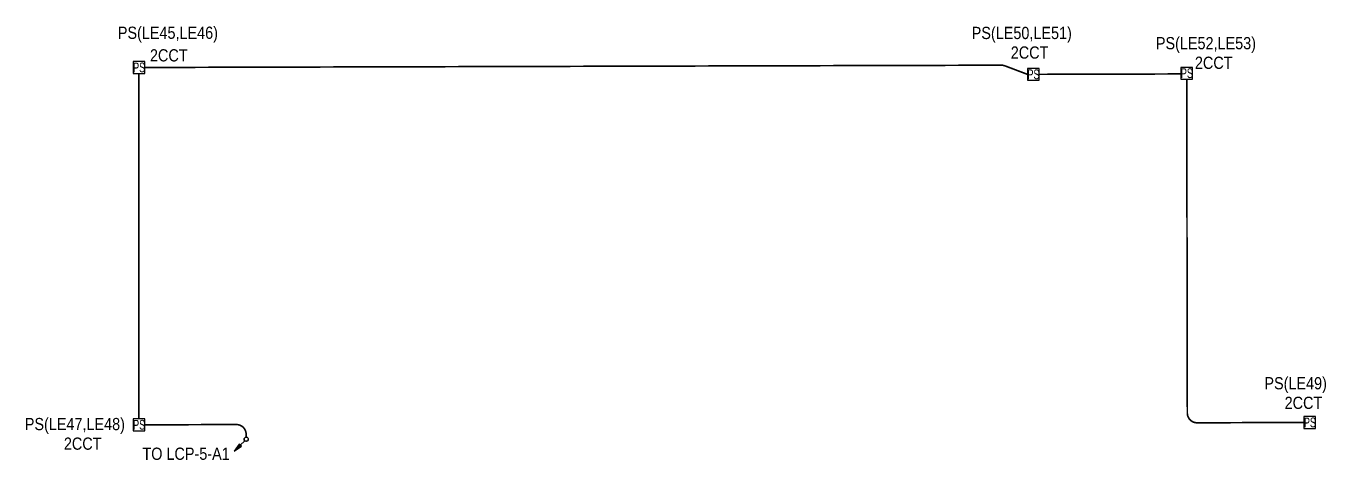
# Model space of a CAD drawing. Header units: millimetres. Extents: x 39625 to 501091, y -351975 to 833216.
# Drawn here: x 106123 to 145951, y 819916 to 833216 of the extents above; entities that cross this region are included whole.
import ezdxf
from ezdxf.enums import TextEntityAlignment as Align

# ---------------------------------------------------------------- set-up
doc = ezdxf.new("R2010")
doc.units = ezdxf.units.MM
doc.header["$LTSCALE"] = 150
doc.linetypes.add('HIDDEN', pattern=[9.525, 6.35, -3.175])
for name, color, linetype in [('------04 Lighting Switch', 2, 'Continuous'), ('-----20 General Symbol', 3, 'Continuous'), ('-----30 Text', 2, 'Continuous')]:
    doc.layers.add(name, color=color, linetype=linetype)
doc.styles.add('ELEC', font='')
doc.styles.get('ELEC').set_extended_font_data('Dotum')

# ---------------------------------------------------------------- blocks, each defined once
blk = doc.blocks.new('O01')
blk.add_hatch(color=256).paths.add_polyline_path([(-149, -218), (-218, -149), (-368, -368)])
blk.add_line((-46, -46), (-184, -184))
blk.add_lwpolyline([(-368, -368), (-149, -218), (-218, -149), (-368, -368)])
blk.add_circle((0, 0), 65)
for p in [(-65, 0), (-65, 0), (0, 65), (0, 65), (65, 0), (65, 0), (0, -65), (0, -65)]:
    blk.add_point(p)
blk = doc.blocks.new('ps')
blk.add_lwpolyline([(-79296, 80452), (-79751, 80452), (-79751, 79997), (-79296, 79997)], close=True)
at = {"style": 'ELEC', "width": 0.7}
blk.add_text('PS', height=379.2, dxfattribs=at).set_placement((-79517, 80226), align=Align.MIDDLE_CENTER)

msp = doc.modelspace()

# ---------------------------------------------------------------- linework, layer by layer
at = {"color": 30, "linetype": 'HIDDEN', "lineweight": -3, "ltscale": 0.2, "const_width": 50, "elevation": 0}
for points in [[(109764, 831945), (136007, 832015, -0.091156), (136114, 831995), (136804, 831735)], [(109763, 820995), (112568, 821003, -0.414214), (112868, 820703), (112869, 820620)]]:
    msp.add_lwpolyline(points, format="xyb", dxfattribs=at)
at = {"color": 30, "linetype": 'HIDDEN', "lineweight": -3, "ltscale": 0.2, "const_width": 50}
msp.add_lwpolyline([(109584, 831765), (109584, 821175)], dxfattribs=at)
at = {"color": 30, "linetype": 'HIDDEN', "lineweight": -3, "ltscale": 0.2, "const_width": 50, "elevation": 0}
msp.add_lwpolyline([(137164, 831735), (141504, 831747)], dxfattribs=at)
at = {"color": 30, "linetype": 'HIDDEN', "lineweight": -3, "ltscale": 0.2, "const_width": 50}
msp.add_lwpolyline([(141684, 831590), (141702, 821356, 0.414596), (142003, 821057), (145274, 821067)], format="xyb", dxfattribs=at)

# ---------------------------------------------------------------- block references
at = {"layer": '------04 Lighting Switch', "xscale": 0.790589613177827, "yscale": 0.790589613177827, "zscale": 0.790589613177827}
for p in [(172454, 768520), (199854, 768310), (204554, 768345), (172454, 757570), (208324, 757642)]:
    msp.add_blockref('ps', p, dxfattribs=at)
at = {"layer": '-----20 General Symbol'}
msp.add_blockref('O01', (112869, 820555), dxfattribs=at)

# ---------------------------------------------------------------- texts
at = {"layer": '-----30 Text', "style": 'ELEC', "width": 0.9}
for s, p in [('PS(LE45,LE46)', (110470, 832963)), ('PS(LE50,LE51)', (136630, 832957)), ('PS(LE52,LE53)', (142272, 832644)), ('2CCT', (110497, 832317, 0)), ('2CCT', (136869, 832403)), ('2CCT', (142511, 832090)), ('PS(LE49)', (145021, 822223)), ('2CCT', (145260, 821669)), ('PS(LE47,LE48)', (107620, 820972)), ('2CCT', (107860, 820418)), ('TO LCP-5-A1', (111027, 820109))]:
    msp.add_text(s, height=375, dxfattribs=at).set_placement(p, align=Align.MIDDLE)

doc.saveas('drawing.dxf')
